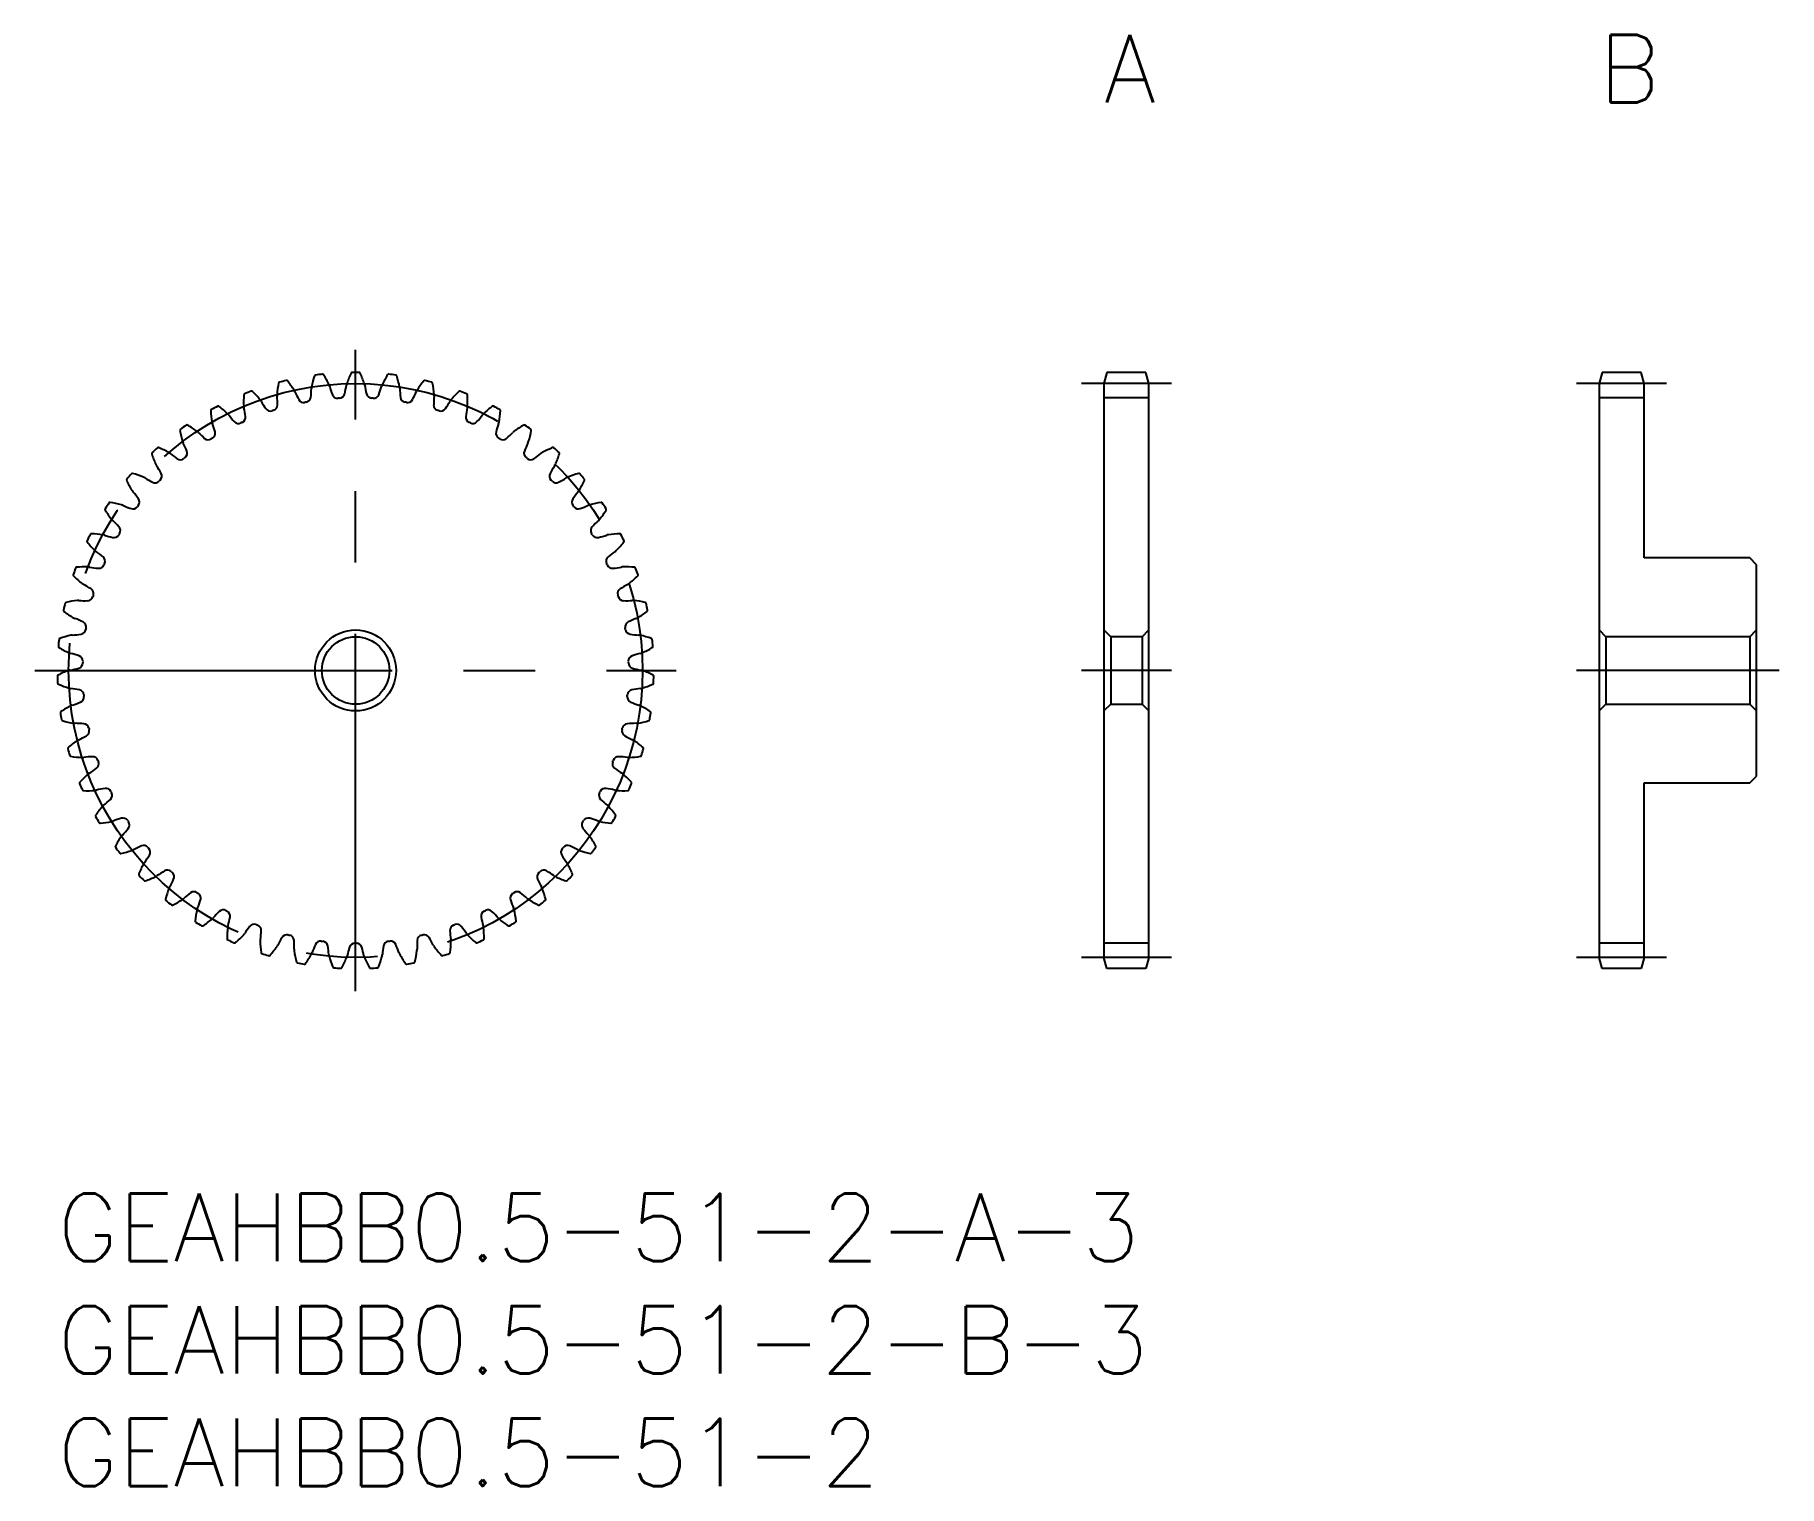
# Model space of a CAD drawing. Extents: x -1 to 76.5, y -13 to 51.5.
import ezdxf

# ---------------------------------------------------------------- set-up
doc = ezdxf.new("R2010")
doc.units = 0
doc.header["$LTSCALE"] = 0.5
doc.linetypes.add('CENTER', pattern=[50.8, 31.75, -6.35, 6.35, -6.35])
for name, color, linetype in [('MSM_CENTER', 1, 'CENTER'), ('MSM_CONTINUOUS', 7, 'CONTINUOUS'), ('MSM_PART_NUMBER', 7, 'CONTINUOUS')]:
    doc.layers.add(name, color=color, linetype=linetype)
doc.styles.get("Standard").update_dxf_attribs({"font": 'txt.shx', "height": 3, "bigfont": 'bigfont.shx'})

# ---------------------------------------------------------------- blocks, each defined once
blk = doc.blocks.new('*U2')
at = {"layer": 'MSM_PART_NUMBER'}
blk.add_text('GEAHBB0.5-51-2-A-3', height=3, dxfattribs=at).set_placement((0, -3))
blk = doc.blocks.new('*U3')
at = {"layer": 'MSM_PART_NUMBER'}
blk.add_text('GEAHBB0.5-51-2-B-3', height=3, dxfattribs=at).set_placement((0, -8))
blk = doc.blocks.new('*U4')
at = {"layer": 'MSM_PART_NUMBER'}
blk.add_text('GEAHBB0.5-51-2', height=3, dxfattribs=at).set_placement((0, -13))
blk = doc.blocks.new('*U5')
at = {"layer": 'MSM_PART_NUMBER'}
blk.add_text('A', height=3, dxfattribs=at).set_placement((46.5, 48.5))
blk = doc.blocks.new('*U6')
at = {"layer": 'MSM_PART_NUMBER'}
blk.add_text('B', height=3, dxfattribs=at).set_placement((68.5, 48.5))

msp = doc.modelspace()

# ---------------------------------------------------------------- linework, layer by layer
at = {"layer": 'MSM_CENTER'}
for p, q in [((13.25, 9), (13.25, 37.5)), ((49.5, 36), (45.5, 36)), ((71.5, 36), (67.5, 36)), ((-1, 23.25), (27.5, 23.25)), ((49.5, 23.25), (45.5, 23.25)), ((76.5, 23.25), (67.5, 23.25)), ((49.5, 10.5), (45.5, 10.5)), ((71.5, 10.5), (67.5, 10.5))]:
    msp.add_line(p, q, dxfattribs=at)
msp.add_circle((13.25, 23.25), 12.75, dxfattribs=at)
at = {"layer": 'MSM_CONTINUOUS'}
for p, q in [((46.634, 36.5), (46.5, 36)), ((48.366, 36.5), (46.634, 36.5)), ((48.5, 36), (48.366, 36.5)), ((68.634, 36.5), (68.5, 36)), ((70.366, 36.5), (68.634, 36.5)), ((70.5, 36), (70.366, 36.5)), ((46.5, 36), (46.5, 10.5)), ((48.5, 10.5), (48.5, 36)), ((68.5, 36), (68.5, 10.5)), ((70.5, 28.25), (70.5, 36)), ((48.5, 35.375), (46.5, 35.375)), ((70.5, 35.375), (68.5, 35.375)), ((75.2, 28.25), (70.5, 28.25)), ((75.5, 27.95), (75.2, 28.25)), ((75.5, 18.55), (75.5, 27.95)), ((46.5, 25.05), (46.8, 24.75)), ((48.2, 24.75), (48.5, 25.05)), ((68.5, 25.05), (68.8, 24.75)), ((75.2, 24.75), (75.5, 25.05)), ((46.8, 24.75), (46.8, 21.75)), ((48.2, 24.75), (46.8, 24.75)), ((48.2, 24.75), (48.2, 21.75)), ((68.8, 24.75), (68.8, 21.75)), ((75.2, 24.75), (68.8, 24.75)), ((75.2, 24.75), (75.2, 21.75)), ((46.8, 21.75), (46.5, 21.45)), ((46.8, 21.75), (48.2, 21.75)), ((48.5, 21.45), (48.2, 21.75)), ((68.8, 21.75), (68.5, 21.45)), ((68.8, 21.75), (75.2, 21.75)), ((75.5, 21.45), (75.2, 21.75)), ((70.5, 10.5), (70.5, 18.25)), ((70.5, 18.25), (75.2, 18.25)), ((75.2, 18.25), (75.5, 18.55)), ((48.5, 11.125), (46.5, 11.125)), ((70.5, 11.125), (68.5, 11.125)), ((46.634, 10), (46.5, 10.5)), ((48.5, 10.5), (48.366, 10)), ((68.634, 10), (68.5, 10.5)), ((70.5, 10.5), (70.366, 10)), ((48.366, 10), (46.634, 10)), ((70.366, 10), (68.634, 10))]:
    msp.add_line(p, q, dxfattribs=at)
for radius in [1.8, 1.5]:
    msp.add_circle((13.25, 23.25), radius, dxfattribs=at)
for centre, radius, start, end in [((16.894, 34.664), 4.25, 154.84914, 161.7647), ((13.092, 36.449), 0.05, 90.68531, 154.84916), ((13.25, 23.25), 13.25, 89.31469, 90.68531), ((13.408, 36.449), 0.05, 25.15086, 89.31469), ((9.606, 34.664), 4.25, 18.23529, 25.15086), ((13.25, 23.25), 13.25, 110.49116, 111.86178), ((8.629, 35.615), 0.05, 46.32733, 110.49116), ((5.729, 32.577), 4.25, 39.41176, 46.32733), ((14, 35.208), 4.25, 168.96679, 175.88235), ((9.877, 36.012), 0.05, 104.80296, 168.96677), ((13.25, 23.25), 13.25, 103.43234, 104.80296), ((10.184, 36.089), 0.05, 39.26851, 103.43234), ((6.932, 33.431), 4.25, 32.35294, 39.26851), ((10.173, 35.484), 0.413, 22.44736, 32.35294), ((7.364, 35.868), 3.923, 353.00529, 358.68884), ((11.7, 35.769), 0.413, 168.82353, 178.72911), ((15.464, 35.025), 4.25, 161.90796, 168.82353), ((11.471, 36.33), 0.05, 97.74413, 161.90794), ((13.25, 23.25), 13.25, 96.37351, 97.74413), ((11.785, 36.368), 0.05, 32.20968, 96.37351), ((8.231, 34.13), 4.25, 25.29412, 32.20968), ((11.7, 35.769), 0.413, 15.38854, 25.29412), ((15.88, 36.922), 3.923, 195.42881, 201.11235), ((8.96, 36.496), 3.923, 345.94647, 351.63002), ((13.25, 35.865), 0.413, 161.76469, 171.67029), ((13.25, 35.865), 0.413, 8.32971, 18.23529), ((17.54, 36.496), 3.923, 188.36998, 194.05353), ((10.62, 36.922), 3.923, 338.88765, 344.57119), ((14.8, 35.769), 0.413, 154.70588, 164.61146), ((18.269, 34.13), 4.25, 147.79032, 154.70588), ((14.715, 36.368), 0.05, 83.62649, 147.79032), ((13.25, 23.25), 13.25, 82.25587, 83.62649), ((15.029, 36.33), 0.05, 18.09204, 82.25587), ((11.036, 35.025), 4.25, 11.17647, 18.09204), ((14.8, 35.769), 0.413, 1.27089, 11.17647), ((19.136, 35.868), 3.923, 181.31116, 186.99471), ((16.327, 35.484), 0.413, 147.64706, 157.55264), ((19.568, 33.431), 4.25, 140.73149, 147.64706), ((16.316, 36.089), 0.05, 76.56766, 140.73149), ((13.25, 23.25), 13.25, 75.19704, 76.56766), ((16.623, 36.012), 0.05, 11.03321, 75.19704), ((12.5, 35.208), 4.25, 4.11765, 11.03321), ((20.771, 32.577), 4.25, 133.67267, 140.58824), ((17.871, 35.615), 0.05, 69.50884, 133.67267), ((13.25, 23.25), 13.25, 68.13822, 69.50884), ((13.25, 23.25), 13.25, 117.54998, 118.9206), ((7.145, 34.953), 0.05, 53.38615, 117.54998), ((4.64, 31.582), 4.25, 46.47059, 53.38615), ((12.525, 35.21), 4.25, 176.02561, 182.94118), ((8.693, 35.013), 0.413, 182.94118, 192.84676), ((8.335, 35.501), 0.05, 111.86178, 176.02559), ((4.465, 34.051), 3.923, 7.12294, 12.80649), ((8.693, 35.013), 0.413, 29.50619, 39.41176), ((12.466, 37.151), 3.923, 209.54645, 215.23), ((9.465, 35.032), 0.25, 215.23, 287.80767), ((9.532, 35.053), 0.25, 287.48645, 0.06412), ((10.173, 35.484), 0.413, 175.88234, 185.78793), ((5.858, 35.049), 3.923, 0.06412, 5.74766), ((14.18, 37.142), 3.923, 202.48763, 208.17118), ((10.942, 35.408), 0.25, 208.17118, 280.7489), ((13.25, 23.25), 12.125, 100.42762, 100.74885), ((11.01, 35.421), 0.25, 280.42762, 353.00529), ((12.454, 35.599), 0.25, 201.11235, 273.69008), ((13.25, 23.25), 12.125, 93.3688, 93.69002), ((12.523, 35.604), 0.25, 273.3688, 345.94647), ((13.977, 35.604), 0.25, 194.05353, 266.6312), ((13.25, 23.25), 12.125, 86.30998, 86.6312), ((14.046, 35.599), 0.25, 266.30998, 338.88765), ((15.49, 35.421), 0.25, 186.99471, 259.57238), ((13.25, 23.25), 12.125, 79.25115, 79.57238), ((15.558, 35.408), 0.25, 259.25115, 331.82882), ((12.32, 37.142), 3.923, 331.82882, 337.51237), ((20.642, 35.049), 3.923, 174.25234, 179.93588), ((16.968, 35.053), 0.25, 179.93588, 252.51355), ((16.327, 35.484), 0.413, 354.21207, 4.11765), ((17.035, 35.032), 0.25, 252.19233, 324.77), ((14.034, 37.151), 3.923, 324.77, 330.45355), ((17.807, 35.013), 0.413, 140.58824, 150.49381), ((22.035, 34.051), 3.923, 167.19351, 172.87706), ((18.165, 35.501), 0.05, 3.97439, 68.13822), ((17.807, 35.013), 0.413, 347.15324, 357.05882), ((13.975, 35.21), 4.25, 357.05882, 3.97439), ((21.86, 31.582), 4.25, 126.61385, 133.52941), ((19.355, 34.953), 0.05, 62.45002, 126.61385), ((13.25, 23.25), 13.25, 61.0794, 62.45002), ((13.25, 23.25), 13.25, 124.60881, 125.97943), ((5.753, 34.114), 0.05, 60.44498, 124.60881), ((3.681, 30.461), 4.25, 53.52941, 60.44498), ((6.867, 34.804), 0.05, 118.9206, 183.08442), ((11.06, 35.03), 4.25, 183.08443, 190), ((7.282, 34.364), 0.413, 190, 199.90558), ((3.204, 32.89), 3.923, 14.18176, 19.86531), ((7.282, 34.364), 0.413, 36.56501, 46.47059), ((10.763, 36.949), 3.923, 216.60528, 222.28882), ((8.046, 34.478), 0.25, 222.28882, 294.8665), ((13.25, 23.25), 12.125, 114.54527, 114.8665), ((8.109, 34.507), 0.25, 294.54527, 7.12294), ((13.25, 23.25), 12.125, 107.48645, 107.80767), ((13.25, 23.25), 12.125, 72.19233, 72.51355), ((18.391, 34.507), 0.25, 172.87706, 245.45473), ((13.25, 23.25), 12.125, 65.1335, 65.45473), ((18.454, 34.478), 0.25, 245.1335, 317.71118), ((15.737, 36.949), 3.923, 317.71118, 323.39472), ((19.218, 34.364), 0.413, 133.52941, 143.43499), ((23.296, 32.89), 3.923, 160.13469, 165.81824), ((19.218, 34.364), 0.413, 340.09442, 350), ((15.44, 35.03), 4.25, 350, 356.91557), ((19.633, 34.804), 0.05, 356.91557, 61.0794), ((22.819, 30.461), 4.25, 119.55502, 126.47059), ((20.747, 34.114), 0.05, 55.39119, 119.55502), ((13.25, 23.25), 13.25, 54.02057, 55.39119), ((5.495, 33.932), 0.05, 125.97943, 190.14325), ((9.629, 34.671), 4.25, 190.14326, 197.05882), ((5.962, 33.546), 0.413, 197.05882, 206.9644), ((2.095, 31.582), 3.923, 21.24059, 26.92413), ((5.962, 33.546), 0.413, 43.62383, 53.52941), ((9.099, 36.54), 3.923, 223.6641, 229.34765), ((6.706, 33.753), 0.25, 229.34765, 301.92526), ((13.25, 23.25), 12.125, 121.60409, 121.92532), ((6.765, 33.79), 0.25, 301.60409, 14.18176), ((19.735, 33.79), 0.25, 165.81824, 238.39591), ((13.25, 23.25), 12.125, 58.07468, 58.39591), ((19.794, 33.753), 0.25, 238.07468, 310.65235), ((17.401, 36.54), 3.923, 310.65235, 316.3359), ((20.538, 33.546), 0.413, 126.47059, 136.37617), ((24.405, 31.582), 3.923, 153.07587, 158.75941), ((20.538, 33.546), 0.413, 333.0356, 342.94118), ((16.871, 34.671), 4.25, 342.94118, 349.85674), ((21.005, 33.932), 0.05, 349.85674, 54.02057), ((4.241, 32.898), 0.05, 133.03852, 197.20207), ((8.253, 34.14), 4.25, 197.20208, 204.11765), ((13.25, 23.25), 13.25, 131.66763, 133.03825), ((4.475, 33.111), 0.05, 67.5038, 131.66763), ((2.868, 29.23), 4.25, 60.58824, 67.5038), ((4.752, 32.572), 0.413, 50.68266, 60.58823), ((7.497, 35.929), 3.923, 230.72292, 236.40647), ((5.465, 32.869), 0.25, 236.40647, 308.98409), ((13.25, 23.25), 12.125, 128.66292, 128.98414), ((5.519, 32.913), 0.25, 308.66292, 21.24059), ((20.981, 32.913), 0.25, 158.75941, 231.33708), ((13.25, 23.25), 12.125, 51.01586, 51.33708), ((21.035, 32.869), 0.25, 231.01586, 303.59353), ((19.003, 35.929), 3.923, 303.59353, 309.27708), ((21.748, 32.572), 0.413, 119.41176, 129.31734), ((23.632, 29.23), 4.25, 112.4962, 119.41176), ((22.025, 33.111), 0.05, 48.33237, 112.4962), ((13.25, 23.25), 13.25, 46.96175, 48.33237), ((18.247, 34.14), 4.25, 335.88235, 342.79792), ((22.259, 32.898), 0.05, 342.79792, 46.96175), ((13.25, 23.25), 13.25, 138.72646, 140.09708), ((3.329, 31.957), 0.05, 74.56262, 138.72646), ((2.211, 27.909), 4.25, 67.64706, 74.56262), ((3.67, 31.457), 0.413, 57.74148, 67.64706), ((5.983, 35.126), 3.923, 237.78175, 243.46529), ((4.752, 32.572), 0.413, 204.11765, 214.02323), ((1.156, 30.148), 3.923, 28.29941, 33.98296), ((4.39, 31.89), 0.25, 315.72174, 28.29941), ((22.11, 31.89), 0.25, 151.70059, 224.27826), ((25.344, 30.148), 3.923, 146.01704, 151.70059), ((21.748, 32.572), 0.413, 325.97677, 335.88235), ((20.517, 35.126), 3.923, 296.53471, 302.21825), ((22.83, 31.457), 0.413, 112.35294, 122.25852), ((24.289, 27.909), 4.25, 105.43738, 112.35294), ((23.171, 31.957), 0.05, 41.27354, 105.43738), ((13.25, 23.25), 13.25, 39.90293, 41.27354), ((3.124, 31.718), 0.05, 140.09735, 204.26092), ((6.953, 33.443), 4.25, 204.26091, 211.17647), ((3.67, 31.457), 0.413, 211.17647, 221.08205), ((0.4, 28.61), 3.923, 35.35823, 41.04178), ((4.342, 31.84), 0.25, 243.46529, 316.04297), ((13.25, 23.25), 12.125, 135.72174, 136.04297), ((13.25, 23.25), 12.125, 43.95703, 44.27826), ((22.158, 31.84), 0.25, 223.95703, 296.53471), ((26.1, 28.61), 3.923, 138.95822, 144.64177), ((22.83, 31.457), 0.413, 318.91795, 328.82353), ((19.547, 33.443), 4.25, 328.82353, 335.7391), ((23.376, 31.718), 0.05, 335.7391, 39.90293), ((2.16, 30.409), 0.05, 147.15617, 211.31973), ((5.748, 32.592), 4.25, 211.31973, 218.23529), ((13.25, 23.25), 13.25, 145.78528, 147.1559), ((2.334, 30.672), 0.05, 81.62145, 145.78528), ((1.722, 26.517), 4.25, 74.70588, 81.62145), ((2.734, 30.218), 0.413, 64.8003, 74.70588), ((4.578, 34.143), 3.923, 244.84057, 250.52412), ((3.354, 30.68), 0.25, 250.52412, 323.10179), ((13.25, 23.25), 12.125, 142.78056, 143.10179), ((3.395, 30.735), 0.25, 322.78056, 35.35823), ((23.105, 30.735), 0.25, 144.64177, 217.21944), ((13.25, 23.25), 12.125, 36.89821, 37.21944), ((23.146, 30.68), 0.25, 216.89821, 289.47588), ((21.922, 34.143), 3.923, 289.47588, 295.15943), ((23.766, 30.218), 0.413, 105.29412, 115.1997), ((24.778, 26.517), 4.25, 98.37855, 105.29412), ((20.752, 32.592), 4.25, 321.76471, 328.68027), ((24.166, 30.672), 0.05, 34.21472, 98.37855), ((13.25, 23.25), 13.25, 32.8441, 34.21472), ((24.34, 30.409), 0.05, 328.68027, 32.8441), ((2.734, 30.218), 0.413, 218.23529, 228.14087), ((-0.161, 26.99), 3.923, 42.41706, 48.1006), ((2.55, 29.468), 0.25, 329.83939, 42.41706), ((23.95, 29.468), 0.25, 137.58294, 210.16061), ((26.661, 26.99), 3.923, 131.8994, 137.58294), ((23.766, 30.218), 0.413, 311.85913, 321.7647), ((1.364, 28.992), 0.05, 154.21499, 218.37856), ((13.25, 23.25), 13.25, 152.8441, 154.21472), ((4.657, 31.6), 4.25, 218.37855, 225.29412), ((1.505, 29.275), 0.05, 88.68027, 152.8441), ((1.408, 25.076), 4.25, 81.76471, 88.68027), ((1.958, 28.873), 0.413, 71.85913, 81.7647), ((3.305, 32.995), 3.923, 251.8994, 257.58294), ((2.516, 29.407), 0.25, 257.58294, 330.16061), ((13.25, 23.25), 12.125, 149.83939, 150.16061), ((13.25, 23.25), 12.125, 29.83939, 30.16061), ((23.984, 29.407), 0.25, 209.83939, 282.41706), ((23.195, 32.995), 3.923, 282.41706, 288.1006), ((24.542, 28.873), 0.413, 98.23529, 108.14087), ((25.092, 25.076), 4.25, 91.31973, 98.23529), ((21.843, 31.6), 4.25, 314.70588, 321.62145), ((24.995, 29.275), 0.05, 27.1559, 91.31973), ((13.25, 23.25), 13.25, 25.78528, 27.1559), ((25.136, 28.992), 0.05, 321.62145, 25.78528), ((1.958, 28.873), 0.413, 225.29412, 235.1997), ((-0.519, 25.314), 3.923, 49.47588, 55.15943), ((1.84, 28.042), 0.25, 264.64177, 337.21944), ((1.867, 28.106), 0.25, 336.89821, 49.47588), ((13.25, 23.25), 12.125, 156.89821, 157.21944), ((24.633, 28.106), 0.25, 130.52412, 203.10179), ((13.25, 23.25), 12.125, 22.78056, 23.10179), ((24.66, 28.042), 0.25, 202.78056, 275.35823), ((27.019, 25.314), 3.923, 124.84057, 130.52412), ((24.542, 28.873), 0.413, 304.8003, 314.70588), ((0.749, 27.488), 0.05, 161.27382, 225.43739), ((13.25, 23.25), 13.25, 159.90293, 161.27355), ((3.696, 30.48), 4.25, 225.43738, 232.35294), ((0.854, 27.786), 0.05, 95.7391, 159.90293), ((1.274, 23.607), 4.25, 88.82353, 95.7391), ((1.352, 27.443), 0.413, 78.91795, 88.82352), ((2.183, 31.699), 3.923, 258.95822, 264.64177), ((24.317, 31.699), 3.923, 275.35823, 281.04178), ((25.148, 27.443), 0.413, 91.17647, 101.08205), ((25.226, 23.607), 4.25, 84.2609, 91.17647), ((22.804, 30.48), 4.25, 307.64706, 314.56262), ((25.646, 27.786), 0.05, 20.09707, 84.2609), ((13.25, 23.25), 13.25, 18.72646, 20.09707), ((25.751, 27.488), 0.05, 314.56262, 18.72646), ((1.321, 22.132), 4.25, 95.88235, 102.79792), ((0.927, 25.949), 0.413, 85.97677, 95.88235), ((1.229, 30.275), 3.923, 266.01704, 271.70059), ((1.352, 27.443), 0.413, 232.35294, 242.25852), ((-0.669, 23.606), 3.923, 56.53471, 62.21825), ((1.338, 26.603), 0.25, 271.70059, 344.27826), ((1.357, 26.67), 0.25, 343.95703, 56.53471), ((13.25, 23.25), 12.125, 163.95703, 164.27826), ((25.143, 26.67), 0.25, 123.46529, 196.04297), ((13.25, 23.25), 12.125, 15.72174, 16.04297), ((25.162, 26.603), 0.25, 195.72174, 268.29941), ((27.169, 23.606), 3.923, 117.78175, 123.46529), ((25.271, 30.275), 3.923, 268.29941, 273.98296), ((25.148, 27.443), 0.413, 297.74148, 307.64706), ((25.573, 25.949), 0.413, 84.11765, 94.02323), ((25.179, 22.132), 4.25, 77.20208, 84.11765), ((0.323, 25.919), 0.05, 168.33264, 232.49621), ((13.25, 23.25), 13.25, 166.96175, 168.33237), ((2.88, 29.251), 4.25, 232.4962, 239.41176), ((0.39, 26.228), 0.05, 102.79792, 166.96175), ((0.927, 25.949), 0.413, 239.41176, 249.31734), ((25.573, 25.949), 0.413, 290.68266, 300.58823), ((23.62, 29.251), 4.25, 300.58824, 307.5038), ((26.11, 26.228), 0.05, 13.03825, 77.20208), ((13.25, 23.25), 13.25, 11.66763, 13.03825), ((26.177, 25.919), 0.05, 307.5038, 11.66763), ((1.548, 20.675), 4.25, 102.94118, 109.85674), ((0.689, 24.414), 0.413, 93.0356, 102.94117), ((0.457, 28.744), 3.923, 273.07587, 278.75941), ((-0.607, 21.893), 3.923, 63.59353, 69.27708), ((1.016, 25.114), 0.25, 278.75941, 351.33708), ((1.027, 25.182), 0.25, 351.01586, 63.59353), ((13.25, 23.25), 12.125, 171.01586, 171.33708), ((25.473, 25.182), 0.25, 116.40647, 188.98414), ((13.25, 23.25), 12.125, 8.66292, 8.98414), ((25.484, 25.114), 0.25, 188.66292, 261.24059), ((27.107, 21.893), 3.923, 110.72292, 116.40647), ((26.043, 28.744), 3.923, 261.24059, 266.92413), ((25.811, 24.414), 0.413, 77.05882, 86.9644), ((24.952, 20.675), 4.25, 70.14326, 77.05882), ((13.25, 23.25), 13.25, 174.02057, 175.39119), ((0.093, 24.311), 0.05, 175.39147, 239.55503), ((2.221, 27.932), 4.25, 239.55502, 246.47059), ((0.122, 24.625), 0.05, 109.85674, 174.02057), ((0.689, 24.414), 0.413, 246.47059, 256.37617), ((25.811, 24.414), 0.413, 283.62383, 293.52941), ((24.279, 27.932), 4.25, 293.52941, 300.44498), ((26.378, 24.625), 0.05, 5.97943, 70.14326), ((13.25, 23.25), 13.25, 4.60881, 5.97943), ((26.407, 24.311), 0.05, 300.44498, 4.60881), ((1.954, 19.256), 4.25, 110, 116.91557), ((0.641, 22.862), 0.413, 100.09442, 109.99999), ((-0.121, 27.13), 3.923, 280.13469, 285.81824), ((-0.335, 20.2), 3.923, 70.65235, 76.3359), ((0.88, 23.596), 0.25, 285.81824, 358.39591), ((0.882, 23.666), 0.25, 358.07468, 70.65235), ((13.25, 23.25), 12.125, 178.07468, 178.39591), ((25.618, 23.666), 0.25, 109.34765, 181.92532), ((13.25, 23.25), 12.125, 1.60409, 1.92532), ((25.62, 23.596), 0.25, 181.60409, 254.18176), ((26.835, 20.2), 3.923, 103.6641, 109.34765), ((26.621, 27.13), 3.923, 254.18176, 259.86531), ((25.859, 22.862), 0.413, 70, 79.90558), ((24.546, 19.256), 4.25, 63.08443, 70), ((0.052, 23.001), 0.05, 116.91557, 181.0794), ((13.25, 23.25), 13.25, 181.0794, 182.45002), ((0.062, 22.686), 0.05, 182.45002, 246.61385), ((1.729, 26.541), 4.25, 246.61385, 253.52941), ((24.771, 26.541), 4.25, 286.47059, 293.38615), ((26.438, 22.686), 0.05, 293.38615, 357.54998), ((26.448, 23.001), 0.05, 358.9206, 63.08443), ((13.25, 23.25), 13.25, 357.54998, 358.9206), ((0.641, 22.862), 0.413, 253.52941, 263.43499), ((0.143, 18.554), 3.923, 77.71118, 83.39472), ((0.785, 21.315), 0.413, 107.15324, 117.05882), ((-0.497, 25.458), 3.923, 287.19351, 292.87706), ((0.925, 22.143), 0.25, 5.1335, 77.71118), ((0.931, 22.074), 0.25, 292.87706, 5.45473), ((13.25, 23.25), 12.125, 185.1335, 185.45473), ((25.569, 22.074), 0.25, 174.54527, 247.12294), ((13.25, 23.25), 12.125, 354.54527, 354.8665), ((25.575, 22.143), 0.25, 102.28882, 174.8665), ((26.997, 25.458), 3.923, 247.12294, 252.80649), ((26.357, 18.554), 3.923, 96.60528, 102.28882), ((25.715, 21.315), 0.413, 62.94118, 72.84676), ((25.859, 22.862), 0.413, 276.56501, 286.47058), ((0.183, 21.381), 0.05, 123.97439, 188.13822), ((13.25, 23.25), 13.25, 188.13822, 189.50884), ((2.53, 17.898), 4.25, 117.05882, 123.97439), ((0.231, 21.069), 0.05, 189.50911, 253.67268), ((1.412, 25.1), 4.25, 253.67267, 260.58824), ((25.088, 25.1), 4.25, 279.41176, 286.32733), ((23.97, 17.898), 4.25, 56.02561, 62.94118), ((26.269, 21.069), 0.05, 286.32733, 350.49116), ((13.25, 23.25), 13.25, 350.49116, 351.86178), ((26.317, 21.381), 0.05, 351.86178, 56.02561), ((0.785, 21.315), 0.413, 260.58824, 270.49381), ((0.819, 16.979), 3.923, 84.77, 90.45355), ((1.117, 19.798), 0.413, 114.21207, 124.11764), ((-0.664, 23.752), 3.923, 294.25234, 299.93588), ((1.154, 20.636), 0.25, 12.19233, 84.77), ((1.169, 20.569), 0.25, 299.93588, 12.51355), ((13.25, 23.25), 12.125, 192.19233, 192.51355), ((25.331, 20.569), 0.25, 167.48645, 240.06412), ((13.25, 23.25), 12.125, 347.48645, 347.80767), ((25.346, 20.636), 0.25, 95.23, 167.80767), ((27.164, 23.752), 3.923, 240.06412, 245.74766), ((25.681, 16.979), 3.923, 89.54645, 95.23), ((25.383, 19.798), 0.413, 55.88235, 65.78793), ((25.715, 21.315), 0.413, 269.50619, 279.41176), ((0.512, 19.79), 0.05, 131.03321, 195.19704), ((13.25, 23.25), 13.25, 195.19704, 196.56766), ((3.269, 16.622), 4.25, 124.11765, 131.03321), ((0.598, 19.486), 0.05, 196.56794, 260.73151), ((1.274, 23.631), 4.25, 260.73149, 267.64706), ((1.117, 19.798), 0.413, 267.64706, 277.55264), ((1.684, 15.499), 3.923, 91.82882, 97.51237), ((1.567, 19.17), 0.25, 19.25115, 91.82882), ((24.933, 19.17), 0.25, 88.17118, 160.74885), ((24.816, 15.499), 3.923, 82.48763, 88.17118), ((25.383, 19.798), 0.413, 262.44736, 272.35294), ((25.226, 23.631), 4.25, 272.35294, 279.26851), ((23.231, 16.622), 4.25, 48.96679, 55.88235), ((25.902, 19.486), 0.05, 279.26851, 343.43234), ((13.25, 23.25), 13.25, 343.43234, 344.80296), ((25.988, 19.79), 0.05, 344.80296, 48.96678), ((4.159, 15.445), 4.25, 131.17647, 138.09204), ((1.633, 18.333), 0.413, 121.27089, 131.17647), ((-0.62, 22.038), 3.923, 301.31116, 306.99471), ((1.59, 19.104), 0.25, 306.99471, 19.57238), ((13.25, 23.25), 12.125, 199.25115, 199.57238), ((24.91, 19.104), 0.25, 160.42762, 233.00529), ((13.25, 23.25), 12.125, 340.42762, 340.74885), ((27.12, 22.038), 3.923, 233.00529, 238.68884), ((24.867, 18.333), 0.413, 48.82353, 58.72911), ((22.341, 15.445), 4.25, 41.90796, 48.82353), ((1.033, 18.251), 0.05, 138.09204, 202.25587), ((13.25, 23.25), 13.25, 202.25587, 203.62649), ((1.156, 17.96), 0.05, 203.62649, 267.79032), ((1.318, 22.157), 4.25, 267.79032, 274.70588), ((1.633, 18.333), 0.413, 274.70588, 284.61146), ((2.724, 14.136), 3.923, 98.88765, 104.57119), ((2.157, 17.765), 0.25, 26.30998, 98.88765), ((13.25, 23.25), 12.125, 206.30998, 206.6312), ((13.25, 23.25), 12.125, 333.3688, 333.69002), ((24.343, 17.765), 0.25, 81.11235, 153.69002), ((23.776, 14.136), 3.923, 75.42881, 81.11235), ((24.867, 18.333), 0.413, 255.38854, 265.29411), ((25.182, 22.157), 4.25, 265.29412, 272.20968), ((25.344, 17.96), 0.05, 272.20968, 336.37351), ((13.25, 23.25), 13.25, 336.37351, 337.74413), ((25.467, 18.251), 0.05, 337.74413, 41.90795), ((5.187, 14.387), 4.25, 138.23529, 145.15086), ((2.325, 16.943), 0.413, 128.32971, 138.23529), ((-0.366, 20.343), 3.923, 308.36998, 314.05353), ((2.188, 17.703), 0.25, 314.05353, 26.6312), ((24.312, 17.703), 0.25, 153.3688, 225.94647), ((26.866, 20.343), 3.923, 225.94647, 231.63002), ((24.175, 16.943), 0.413, 41.76471, 51.67029), ((21.313, 14.387), 4.25, 34.84914, 41.76471), ((1.74, 16.787), 0.05, 145.15086, 209.31469), ((13.25, 23.25), 13.25, 209.31469, 210.68531), ((1.898, 16.514), 0.05, 210.68531, 274.84915), ((1.543, 20.699), 4.25, 274.84914, 281.76471), ((2.325, 16.943), 0.413, 281.76471, 291.67029), ((3.924, 12.912), 3.923, 105.94647, 111.63002), ((2.915, 16.443), 0.25, 33.3688, 105.94647), ((13.25, 23.25), 12.125, 213.3688, 213.69002), ((2.953, 16.386), 0.25, 321.11235, 33.69002), ((23.547, 16.386), 0.25, 146.30998, 218.88765), ((13.25, 23.25), 12.125, 326.30998, 326.6312), ((23.585, 16.443), 0.25, 74.05353, 146.6312), ((22.576, 12.912), 3.923, 68.36998, 74.05353), ((24.175, 16.943), 0.413, 248.32971, 258.23529), ((24.957, 20.699), 4.25, 258.23529, 265.15086), ((24.602, 16.514), 0.05, 265.15086, 329.31469), ((13.25, 23.25), 13.25, 329.31469, 330.68531), ((24.76, 16.787), 0.05, 330.68531, 34.84913), ((6.337, 13.464), 4.25, 145.29412, 152.20968), ((3.183, 15.648), 0.413, 135.38854, 145.29412), ((0.094, 18.692), 3.923, 315.42881, 321.11235), ((26.406, 18.692), 3.923, 218.88765, 224.57119), ((23.317, 15.648), 0.413, 34.70588, 44.61146), ((20.163, 13.464), 4.25, 27.79032, 34.70588), ((2.622, 15.422), 0.05, 152.20968, 216.37351), ((13.25, 23.25), 13.25, 216.37351, 217.74413), ((2.812, 15.17), 0.05, 217.74413, 281.90797), ((1.945, 19.279), 4.25, 281.90796, 288.82353), ((3.183, 15.648), 0.413, 288.82353, 298.72911), ((5.265, 11.844), 3.923, 113.00529, 118.68884), ((3.83, 15.225), 0.25, 40.42762, 113.00529), ((0.754, 17.109), 3.923, 322.48763, 328.17118), ((13.25, 23.25), 12.125, 220.42762, 220.74885), ((3.875, 15.172), 0.25, 328.17118, 40.74885), ((22.625, 15.172), 0.25, 139.25115, 211.82882), ((25.746, 17.109), 3.923, 211.82882, 217.51237), ((13.25, 23.25), 12.125, 319.25115, 319.57238), ((22.67, 15.225), 0.25, 66.99471, 139.57238), ((21.235, 11.844), 3.923, 61.31116, 66.99471), ((23.317, 15.648), 0.413, 241.27089, 251.17647), ((24.555, 19.279), 4.25, 251.17647, 258.09204), ((23.688, 15.17), 0.05, 258.09204, 322.25587), ((13.25, 23.25), 13.25, 322.25587, 323.62648), ((23.878, 15.422), 0.05, 323.62621, 27.7903), ((3.664, 14.175), 0.05, 159.26851, 223.43234), ((7.592, 12.688), 4.25, 152.35294, 159.26851), ((13.25, 23.25), 13.25, 223.43234, 224.80296), ((4.194, 14.469), 0.413, 142.44736, 152.35294), ((2.519, 17.92), 4.25, 288.96679, 295.88235), ((4.194, 14.469), 0.413, 295.88235, 305.78793), ((6.728, 10.949), 3.923, 120.06412, 125.74766), ((4.887, 14.128), 0.25, 47.48645, 120.06412), ((1.604, 15.62), 3.923, 329.54645, 335.23), ((13.25, 23.25), 12.125, 227.48645, 227.80767), ((4.939, 14.081), 0.25, 335.23, 47.80767), ((21.561, 14.081), 0.25, 132.19233, 204.77), ((24.896, 15.62), 3.923, 204.77, 210.45355), ((13.25, 23.25), 12.125, 312.19233, 312.51355), ((21.613, 14.128), 0.25, 59.93588, 132.51355), ((19.772, 10.949), 3.923, 54.25234, 59.93588), ((22.306, 14.469), 0.413, 234.21207, 244.11764), ((23.981, 17.92), 4.25, 244.11765, 251.03321), ((22.306, 14.469), 0.413, 27.64706, 37.55264), ((13.25, 23.25), 13.25, 315.19704, 316.56766), ((18.908, 12.688), 4.25, 20.73149, 27.64706), ((22.836, 14.175), 0.05, 316.56766, 20.73147), ((3.884, 13.948), 0.05, 224.80296, 288.96679), ((8.933, 12.073), 4.25, 159.41176, 166.32733), ((5.342, 13.422), 0.413, 149.50619, 159.41176), ((8.289, 10.241), 3.923, 127.12294, 132.80649), ((6.072, 13.17), 0.25, 54.54527, 127.12294), ((13.25, 23.25), 12.125, 234.54527, 234.8665), ((6.128, 13.13), 0.25, 342.28882, 54.8665), ((20.372, 13.13), 0.25, 125.1335, 197.71118), ((13.25, 23.25), 12.125, 305.1335, 305.45473), ((20.428, 13.17), 0.25, 52.87706, 125.45473), ((18.211, 10.241), 3.923, 47.19351, 52.87706), ((21.158, 13.422), 0.413, 20.58824, 30.49381), ((17.567, 12.073), 4.25, 13.67267, 20.58824), ((22.616, 13.948), 0.05, 251.03321, 315.19704), ((4.852, 13.066), 0.05, 166.32733, 230.49116), ((13.25, 23.25), 13.25, 230.49116, 231.86178), ((5.098, 12.868), 0.05, 231.86178, 296.02562), ((3.255, 16.642), 4.25, 296.02561, 302.94118), ((5.342, 13.422), 0.413, 302.94118, 312.84676), ((10.339, 11.627), 4.25, 166.47059, 173.38615), ((6.609, 12.525), 0.413, 156.56501, 166.47059), ((2.629, 14.247), 3.923, 336.60528, 342.28882), ((9.925, 9.73), 3.923, 134.18176, 139.86531), ((7.365, 12.364), 0.25, 61.60409, 134.18176), ((13.25, 23.25), 12.125, 241.60409, 241.92532), ((7.426, 12.331), 0.25, 349.34765, 61.92532), ((19.074, 12.331), 0.25, 118.07468, 190.65235), ((13.25, 23.25), 12.125, 298.07468, 298.39591), ((19.135, 12.364), 0.25, 45.81824, 118.39591), ((16.575, 9.73), 3.923, 40.13469, 45.81824), ((23.871, 14.247), 3.923, 197.71118, 203.39472), ((19.891, 12.525), 0.413, 13.52941, 23.43499), ((16.161, 11.627), 4.25, 6.61385, 13.52941), ((21.158, 13.422), 0.413, 227.15324, 237.05882), ((23.245, 16.642), 4.25, 237.05882, 243.97439), ((21.402, 12.868), 0.05, 243.97439, 308.13822), ((13.25, 23.25), 13.25, 308.13822, 309.50884), ((21.648, 13.066), 0.05, 309.50884, 13.67265), ((6.167, 12.111), 0.05, 173.38615, 237.54998), ((13.25, 23.25), 13.25, 237.54998, 238.9206), ((6.436, 11.945), 0.05, 238.9206, 303.08444), ((4.143, 15.464), 4.25, 303.08443, 310), ((6.609, 12.525), 0.413, 310, 319.90558), ((11.79, 11.358), 4.25, 173.52941, 180.44498), ((7.978, 11.79), 0.413, 163.62383, 173.52941), ((3.816, 13.01), 3.923, 343.6641, 349.34765), ((11.612, 9.424), 3.923, 141.24059, 146.92413), ((8.747, 11.723), 0.25, 68.66292, 141.24059), ((13.25, 23.25), 12.125, 248.66292, 248.98414), ((8.812, 11.698), 0.25, 356.40647, 68.98414), ((5.146, 11.928), 3.923, 350.72292, 356.40647), ((17.688, 11.698), 0.25, 111.01586, 183.59353), ((21.354, 11.928), 3.923, 183.59353, 189.27708), ((13.25, 23.25), 12.125, 291.01586, 291.33708), ((17.753, 11.723), 0.25, 38.75941, 111.33714), ((14.888, 9.424), 3.923, 33.07587, 38.75941), ((22.684, 13.01), 3.923, 190.65235, 196.3359), ((18.522, 11.79), 0.413, 6.47059, 16.37617), ((14.71, 11.358), 4.25, 359.55502, 6.47059), ((19.891, 12.525), 0.413, 220.09442, 230), ((22.357, 15.464), 4.25, 230, 236.91557), ((20.064, 11.945), 0.05, 236.91557, 301.0794), ((13.25, 23.25), 13.25, 301.0794, 302.45002), ((20.333, 12.111), 0.05, 302.45002, 6.61382), ((7.59, 11.325), 0.05, 180.44498, 244.60881), ((13.25, 23.25), 13.25, 244.60881, 245.97943), ((7.877, 11.193), 0.05, 245.97943, 310.14327), ((5.169, 14.404), 4.25, 310.14326, 317.05882), ((7.978, 11.79), 0.413, 317.05882, 326.9644), ((9.426, 11.229), 0.413, 170.68266, 180.58824), ((13.262, 11.268), 4.25, 180.58824, 187.5038), ((6.317, 13.478), 4.25, 317.20208, 324.11765), ((9.426, 11.229), 0.413, 324.11765, 334.02323), ((13.323, 9.327), 3.923, 148.29941, 153.98296), ((10.198, 11.257), 0.25, 75.72174, 148.29941), ((13.25, 23.25), 12.125, 255.72174, 256.04297), ((10.265, 11.24), 0.25, 3.46529, 76.04297), ((6.599, 11.018), 3.923, 357.78175, 3.46529), ((10.932, 10.85), 0.413, 177.74148, 187.64706), ((15.033, 9.442), 3.923, 155.35823, 161.04178), ((11.695, 10.973), 0.25, 82.78056, 155.35823), ((13.25, 23.25), 12.125, 262.78056, 263.10179), ((11.764, 10.965), 0.25, 10.52412, 83.10179), ((8.152, 10.294), 3.923, 4.84057, 10.52412), ((16.717, 9.765), 3.923, 162.41706, 168.1006), ((13.215, 10.875), 0.25, 89.83939, 162.41706), ((13.25, 23.25), 12.125, 269.83939, 270.16061), ((13.285, 10.875), 0.25, 17.58294, 90.16061), ((9.783, 9.765), 3.923, 11.8994, 17.58294), ((18.348, 10.294), 3.923, 169.47588, 175.15943), ((14.736, 10.965), 0.25, 96.89821, 169.47588), ((13.25, 23.25), 12.125, 276.89821, 277.21944), ((14.805, 10.973), 0.25, 24.64177, 97.21949), ((11.467, 9.442), 3.923, 18.95822, 24.64177), ((19.901, 11.018), 3.923, 176.53471, 182.21825), ((15.568, 10.85), 0.413, 352.35294, 2.25852), ((16.235, 11.24), 0.25, 103.95703, 176.53471), ((13.25, 23.25), 12.125, 283.95703, 284.27826), ((16.302, 11.257), 0.25, 31.70059, 104.27831), ((13.177, 9.327), 3.923, 26.01704, 31.70059), ((17.074, 11.229), 0.413, 205.97677, 215.88235), ((20.183, 13.478), 4.25, 215.88235, 222.79792), ((13.238, 11.268), 4.25, 352.4962, 359.41176), ((17.074, 11.229), 0.413, 359.41176, 9.31734), ((18.522, 11.79), 0.413, 213.0356, 222.94118), ((21.331, 14.404), 4.25, 222.94118, 229.85674), ((18.623, 11.193), 0.05, 229.85674, 294.02057), ((13.25, 23.25), 13.25, 294.02057, 295.39119), ((18.91, 11.325), 0.05, 295.39119, 359.55504), ((9.098, 10.72), 0.05, 187.5038, 251.66763), ((13.25, 23.25), 13.25, 251.66763, 253.03825), ((9.399, 10.624), 0.05, 253.03825, 317.2021), ((14.735, 11.361), 4.25, 187.64706, 194.56262), ((10.669, 10.305), 0.05, 194.56262, 258.72646), ((13.25, 23.25), 13.25, 258.72646, 260.09707), ((10.98, 10.247), 0.05, 260.09707, 324.26092), ((7.571, 12.7), 4.25, 324.26091, 331.17647), ((10.932, 10.85), 0.413, 331.17647, 341.08205), ((12.473, 10.659), 0.413, 184.8003, 194.70588), ((16.184, 11.633), 4.25, 194.70588, 201.62145), ((8.91, 12.082), 4.25, 331.31973, 338.23529), ((12.473, 10.659), 0.413, 338.23529, 348.14087), ((14.027, 10.659), 0.413, 191.85913, 201.76471), ((17.59, 12.082), 4.25, 201.76471, 208.68027), ((10.316, 11.633), 4.25, 338.37855, 345.29412), ((14.027, 10.659), 0.413, 345.29412, 355.1997), ((15.568, 10.85), 0.413, 198.91795, 208.82353), ((18.929, 12.7), 4.25, 208.82353, 215.7391), ((15.52, 10.247), 0.05, 215.7391, 279.90293), ((13.25, 23.25), 13.25, 279.90293, 281.27354), ((15.831, 10.305), 0.05, 281.27354, 345.4374), ((11.765, 11.361), 4.25, 345.43738, 352.35294), ((17.101, 10.624), 0.05, 222.79792, 286.96175), ((13.25, 23.25), 13.25, 286.96175, 288.33237), ((17.402, 10.72), 0.05, 288.33237, 352.49622), ((12.28, 10.086), 0.05, 201.62145, 265.78528), ((13.25, 23.25), 13.25, 265.78528, 267.1559), ((12.595, 10.066), 0.05, 267.1559, 331.31974), ((13.905, 10.066), 0.05, 208.68027, 272.8441), ((13.25, 23.25), 13.25, 272.8441, 274.21472), ((14.22, 10.086), 0.05, 274.21472, 338.37857)]:
    msp.add_arc(centre, radius, start, end, dxfattribs=at)

# ---------------------------------------------------------------- block references
for name in ['*U5', '*U6', '*U2', '*U3', '*U4']:
    msp.add_blockref(name, (0, 0), dxfattribs=at)

doc.saveas('drawing.dxf')
